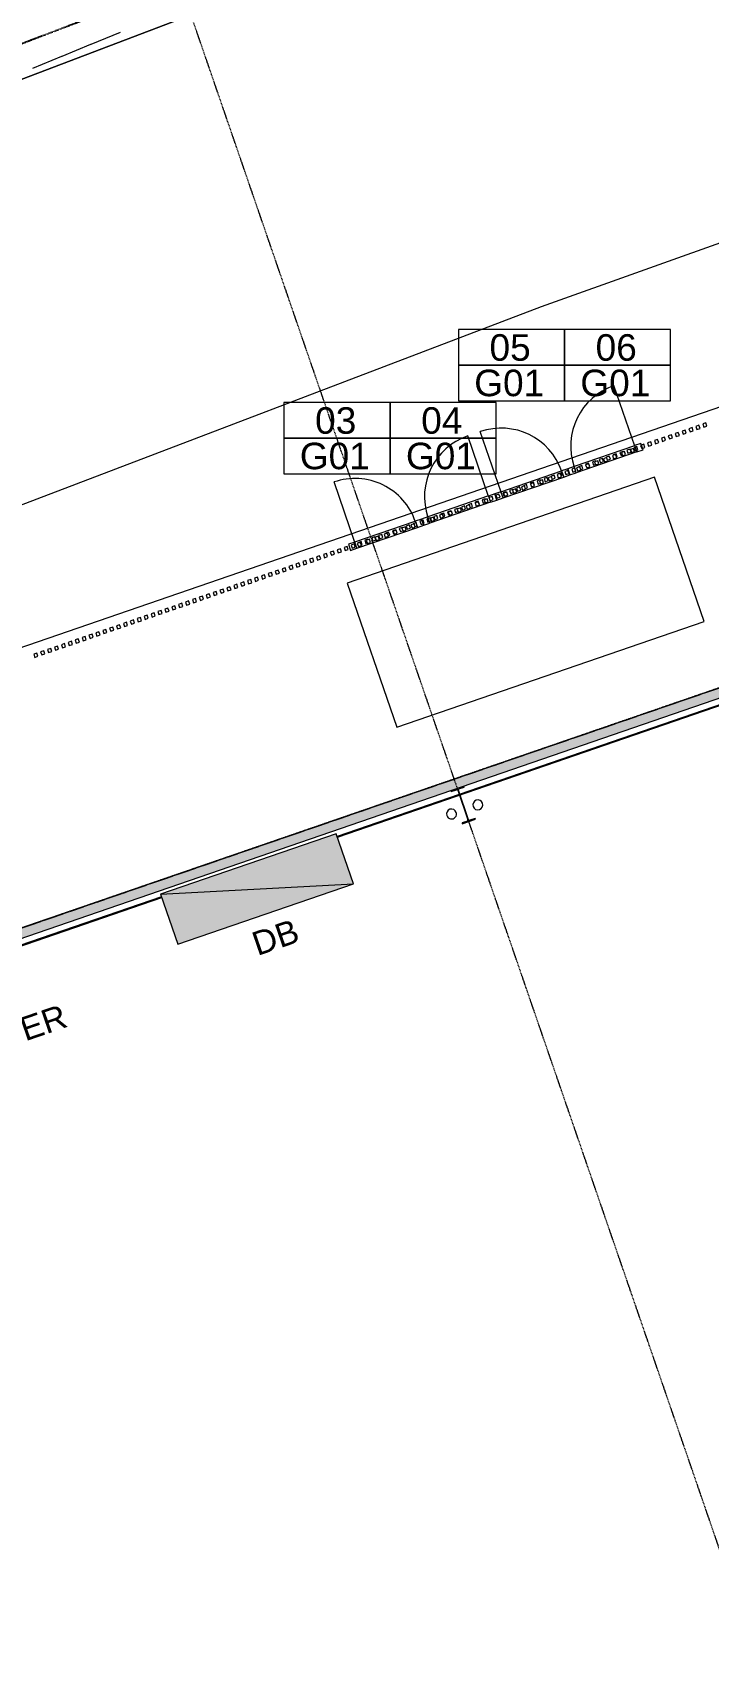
# Model space of a CAD drawing. Header units: millimetres. Extents: x -2612262 to -2065320, y 3717813 to 4283368.
# Drawn here: x -2426996 to -2416808, y 3995209 to 4019870 of the extents above; entities that cross this region are included whole.
import ezdxf

# ---------------------------------------------------------------- set-up
doc = ezdxf.new("R2010")
doc.units = ezdxf.units.MM
for name, pattern in [('Aligning Line', [3.2004, 1.6002, -1.6002]), ('BOUNDARY Tighter', [8, 4, -2, 0, -2]), ('Grid Line', [21, 12, -3, 3, -3]), ('Overhead', [4, 2.5, -1.5])]:
    doc.linetypes.add(name, pattern=pattern)
for name, color, linetype, lineweight in [('A-DETL', 90, 'Continuous', 18), ('A-DETL-GENF', 92, 'Continuous', 5), ('A-DOOR', 31, 'Continuous', 5), ('A-DOOR-IDEN', 31, 'Continuous', 5), ('A-FLOR', 192, 'Continuous', 5), ('A-FLOR-OVHD', 1, 'Overhead', 13), ('A-GENM', 13, 'Continuous', 5), ('A-GLAZ-CWMG', 51, 'Continuous', 5), ('A-WALL', 113, 'Continuous', 5), ('A-WALL-FNSH', 113, 'Continuous', 13), ('A-WALL-PATT', 111, 'Continuous', 13), ('C-TOPO', 7, 'Continuous', 5), ('C-TOPO-MINR', 7, 'Continuous', 5), ('G-ANNO-REFR', 1, 'Aligning Line', 5), ('G-ANNO-TEXT', 231, 'Continuous', 5), ('P-SANR-FIXT', 6, 'Continuous', 5), ('S-BEAM', 12, 'Continuous', 5), ('S-GRID', 1, 'Continuous', 5)]:
    doc.layers.add(name, color=color, linetype=linetype, lineweight=lineweight)
doc.styles.add('Arial_1', font='arial.ttf', dxfattribs={"height": 360})
doc.styles.add('Arial_3', font='arial.ttf', dxfattribs={"height": 400})
picture_1 = doc.add_image_def('image1.jpg', size_in_pixel=(6528, 5638))

# ---------------------------------------------------------------- blocks, each defined once
blk = doc.blocks.new('Rectangular Mullion - 50 x 50mm-V13-GA - Part A')
at = {"layer": 'A-GLAZ-CWMG'}
for p, q in [((-25, 25), (25, 25)), ((-25, -25), (-25, 25)), ((25, 25), (25, -25)), ((25, -25), (-25, -25))]:
    blk.add_line(p, q, dxfattribs=at)
blk = doc.blocks.new('Rectangular Mullion - 50 x 50mm-V14-GA - Part A')
at = {"layer": 'A-GLAZ-CWMG'}
for p, q in [((-25, 25), (25, 25)), ((-25, -25), (-25, 25)), ((25, 25), (25, -25)), ((25, -25), (-25, -25))]:
    blk.add_line(p, q, dxfattribs=at)
blk = doc.blocks.new('Rectangular Mullion - 50 x 50mm-V15-GA - Part A')
at = {"layer": 'A-GLAZ-CWMG'}
for p, q in [((12, 25), (25, 25)), ((25, 25), (25, -25)), ((-25, -25), (-25, -17)), ((25, -25), (-25, -25))]:
    blk.add_line(p, q, dxfattribs=at)
blk = doc.blocks.new('Rectangular Mullion - 50 x 50mm-V16-GA - Part A')
at = {"layer": 'A-GLAZ-CWMG'}
for p, q in [((-25, 25), (-5, 25)), ((-25, -25), (-25, 25)), ((25, -25), (-25, -25)), ((25, -17), (25, -25))]:
    blk.add_line(p, q, dxfattribs=at)
blk = doc.blocks.new('Rectangular Mullion - 50 x 50mm-V17-GA - Part A')
at = {"layer": 'A-GLAZ-CWMG'}
for p, q in [((1, 25), (25, 25)), ((25, 25), (25, -25)), ((-25, -25), (-25, -17)), ((25, -25), (-25, -25))]:
    blk.add_line(p, q, dxfattribs=at)
blk = doc.blocks.new('Rectangular Mullion - 50 x 50mm-V18-GA - Part A')
at = {"layer": 'A-GLAZ-CWMG'}
for p, q in [((-25, 25), (-17, 25)), ((-25, -25), (-25, 25)), ((25, -25), (-25, -25)), ((25, -17), (25, -25))]:
    blk.add_line(p, q, dxfattribs=at)
blk = doc.blocks.new('Rectangular Mullion - 50 x 50mm-V19-GA - Part A')
at = {"layer": 'A-GLAZ-CWMG'}
for p, q in [((-25, 25), (16, 25)), ((-25, -25), (-25, 25)), ((25, -25), (-25, -25)), ((25, -17), (25, -25))]:
    blk.add_line(p, q, dxfattribs=at)
blk = doc.blocks.new('Rectangular Mullion - 50 x 50mm-V20-GA - Part A')
at = {"layer": 'A-GLAZ-CWMG'}
for p, q in [((-11, 25), (25, 25)), ((25, 25), (25, -25)), ((-25, -25), (-25, -17)), ((25, -25), (-25, -25))]:
    blk.add_line(p, q, dxfattribs=at)
blk = doc.blocks.new('Rectangular Mullion - 50 x 50mm-V21-GA - Part A')
at = {"layer": 'A-GLAZ-CWMG'}
for p, q in [((-25, 25), (25, 25)), ((-25, -25), (-25, 25)), ((25, 25), (25, -25)), ((25, -25), (-25, -25))]:
    blk.add_line(p, q, dxfattribs=at)
blk = doc.blocks.new('Rectangular Mullion - 50 x 50mm-V22-GA - Part A')
at = {"layer": 'A-GLAZ-CWMG'}
for p, q in [((1, 25), (25, 25)), ((25, 25), (25, -25)), ((-25, -25), (-25, -17)), ((25, -25), (-25, -25))]:
    blk.add_line(p, q, dxfattribs=at)
blk = doc.blocks.new('Rectangular Mullion - 50 x 50mm-V23-GA - Part A')
at = {"layer": 'A-GLAZ-CWMG'}
for p, q in [((-25, 25), (-16, 25)), ((-25, -25), (-25, 25)), ((25, -25), (-25, -25)), ((25, -17), (25, -25))]:
    blk.add_line(p, q, dxfattribs=at)
blk = doc.blocks.new('Rectangular Mullion - 50 x 50mm-V24-GA - Part A')
at = {"layer": 'A-GLAZ-CWMG'}
for p, q in [((-25, 25), (17, 25)), ((-25, -25), (-25, 25)), ((25, -25), (-25, -25)), ((25, -17), (25, -25))]:
    blk.add_line(p, q, dxfattribs=at)
blk = doc.blocks.new('Rectangular Mullion - 50 x 50mm-V25-GA - Part A')
at = {"layer": 'A-GLAZ-CWMG'}
for p, q in [((-10, 25), (25, 25)), ((25, 25), (25, -25)), ((-25, -25), (-25, -17)), ((25, -25), (-25, -25))]:
    blk.add_line(p, q, dxfattribs=at)
blk = doc.blocks.new('Rectangular Mullion - 50 x 50mm-V26-GA - Part A')
at = {"layer": 'A-GLAZ-CWMG'}
for p, q in [((22, 25), (25, 25)), ((25, 25), (25, -25)), ((-25, -25), (-25, -17)), ((25, -25), (-25, -25))]:
    blk.add_line(p, q, dxfattribs=at)
blk = doc.blocks.new('Rectangular Mullion - 50 x 50mm-V27-GA - Part A')
at = {"layer": 'A-GLAZ-CWMG'}
for p, q in [((-25, 25), (5, 25)), ((-25, -25), (-25, 25)), ((25, -25), (-25, -25)), ((25, -17), (25, -25))]:
    blk.add_line(p, q, dxfattribs=at)
blk = doc.blocks.new('Rectangular Mullion - 50 x 50mm-V28-GA - Part A')
at = {"layer": 'A-GLAZ-CWMG'}
for p, q in [((-25, 25), (-15, 25)), ((-25, -25), (-25, 25)), ((25, -25), (-25, -25)), ((25, -17), (25, -25))]:
    blk.add_line(p, q, dxfattribs=at)
blk = doc.blocks.new('Rectangular Mullion - 50 x 50mm-V29-GA - Part A')
at = {"layer": 'A-GLAZ-CWMG'}
for p, q in [((-25, 25), (18, 25)), ((-25, -25), (-25, 25)), ((25, -25), (-25, -25)), ((25, -17), (25, -25))]:
    blk.add_line(p, q, dxfattribs=at)
blk = doc.blocks.new('Rectangular Mullion - 50 x 50mm-V30-GA - Part A')
at = {"layer": 'A-GLAZ-CWMG'}
for p, q in [((-10, 25), (25, 25)), ((25, 25), (25, -25)), ((-25, -25), (-25, -17)), ((25, -25), (-25, -25))]:
    blk.add_line(p, q, dxfattribs=at)
blk = doc.blocks.new('Rectangular Mullion - 50 x 50mm-V31-GA - Part A')
at = {"layer": 'A-GLAZ-CWMG'}
for p, q in [((25, 25), (25, -25)), ((-25, -25), (-25, -17)), ((25, -25), (-25, -25))]:
    blk.add_line(p, q, dxfattribs=at)
blk = doc.blocks.new('Rectangular Mullion - 50 x 50mm-V32-GA - Part A')
at = {"layer": 'A-GLAZ-CWMG'}
for p, q in [((-25, 25), (6, 25)), ((-25, -25), (-25, 25)), ((25, -25), (-25, -25)), ((25, -17), (25, -25))]:
    blk.add_line(p, q, dxfattribs=at)
blk = doc.blocks.new('Rectangular Mullion - 50 x 50mm-V33-GA - Part A')
at = {"layer": 'A-GLAZ-CWMG'}
for p, q in [((-21, 25), (25, 25)), ((25, 25), (25, -25)), ((-25, -25), (-25, -17)), ((25, -25), (-25, -25))]:
    blk.add_line(p, q, dxfattribs=at)
blk = doc.blocks.new('Rectangular Mullion - 50 x 50mm-V34-GA - Part A')
at = {"layer": 'A-GLAZ-CWMG'}
for p, q in [((11, 25), (25, 25)), ((25, 25), (25, -25)), ((-25, -25), (-25, -17)), ((25, -25), (-25, -25))]:
    blk.add_line(p, q, dxfattribs=at)
blk = doc.blocks.new('Rectangular Mullion - 50 x 50mm-V35-GA - Part A')
at = {"layer": 'A-GLAZ-CWMG'}
for p, q in [((-25, 25), (25, 25)), ((-25, -25), (-25, 25)), ((25, 25), (25, -25)), ((25, -25), (-25, -25))]:
    blk.add_line(p, q, dxfattribs=at)
blk = doc.blocks.new('Rectangular Mullion - 50 x 50mm-V36-GA - Part A')
at = {"layer": 'A-GLAZ-CWMG'}
for p, q in [((-9, 25), (25, 25)), ((25, 25), (25, -25)), ((-25, -25), (-25, -17)), ((25, -25), (-25, -25))]:
    blk.add_line(p, q, dxfattribs=at)
blk = doc.blocks.new('Mechanical - Condensers - Mechanical - Condensers-1249279-GA - Part A')
at = {"layer": 'A-GENM', "lineweight": 13}
for p, q in [((-2417617, 4013162), (-2422251, 4011566)), ((-2416869, 4010987), (-2417617, 4013162)), ((-2422251, 4011566), (-2421502, 4009392)), ((-2421502, 4009392), (-2416869, 4010987))]:
    blk.add_line(p, q, dxfattribs=at)
blk = doc.blocks.new('Downpipe - Straight - 01 - 150D-1616291-GA - Part A')
at = {"layer": 'P-SANR-FIXT'}
for start, end in [(0, 180), (360, 180), (180, 0), (180, 360)]:
    blk.add_arc((-40, 100), 75, start, end, dxfattribs=at)
blk = doc.blocks.new('Downpipe - Straight - 01 - 150D-1616292-GA - Part A')
at = {"layer": 'P-SANR-FIXT'}
for start, end in [(360, 180), (0, 180), (180, 360), (180, 0)]:
    blk.add_arc((-40, -100), 75, start, end, dxfattribs=at)
blk = doc.blocks.new('Downpipe - Straight - 01 - 150D-V107-GA - Part A')
at = {"layer": 'P-SANR-FIXT'}
for start, end in [(0, 180), (360, 180), (180, 0), (180, 360)]:
    blk.add_arc((-40, 100), 75, start, end, dxfattribs=at)
blk = doc.blocks.new('Downpipe - Straight - 01 - 150D-V108-GA - Part A')
at = {"layer": 'P-SANR-FIXT'}
for start, end in [(360, 180), (0, 180), (180, 360), (180, 0)]:
    blk.add_arc((-40, -100), 75, start, end, dxfattribs=at)
blk = doc.blocks.new('Structural Framing 3 - Structural Framing 1-1636859-GA - Part A')
at = {"layer": 'S-BEAM', "lineweight": 13}
for p, q in [((-2420491, 4008502), (-2420689, 4008434)), ((-2420689, 4008434), (-2420685, 4008421)), ((-2420685, 4008421), (-2420604, 4008449)), ((-2420586, 4008440), (-2420432, 4007992)), ((-2420423, 4007996), (-2420577, 4008443)), ((-2420568, 4008461), (-2420487, 4008489)), ((-2420487, 4008489), (-2420491, 4008502)), ((-2420440, 4007975), (-2420521, 4007947)), ((-2420521, 4007947), (-2420517, 4007934)), ((-2420517, 4007934), (-2420319, 4008002)), ((-2420324, 4008015), (-2420405, 4007987)), ((-2420319, 4008002), (-2420324, 4008015))]:
    blk.add_line(p, q, dxfattribs=at)
for centre, start, end in [((-2420599, 4008436), 19.0004, 109.0004), ((-2420564, 4008448), 109.0004, 199.0004), ((-2420445, 4007988), 289.0004, 19.0004), ((-2420409, 4008000), 199.0004, 289.0004)]:
    blk.add_arc(centre, 14, start, end, dxfattribs=at)
blk = doc.blocks.new('Rectangular Mullion - 50 x 50mm-V120-GA - Part A')
at = {"layer": 'A-GLAZ-CWMG'}
for p, q in [((-25, 25), (7, 25)), ((-25, -25), (-25, 25)), ((25, -25), (-25, -25)), ((25, -17), (25, -25))]:
    blk.add_line(p, q, dxfattribs=at)
blk = doc.blocks.new('Rectangular Mullion - 50 x 50mm-V121-GA - Part A')
at = {"layer": 'A-GLAZ-CWMG'}
for p, q in [((-21, 25), (25, 25)), ((25, 25), (25, -25)), ((-25, -25), (-25, -17)), ((25, -25), (-25, -25))]:
    blk.add_line(p, q, dxfattribs=at)
blk = doc.blocks.new('Rectangular Mullion - 50 x 50mm-V122-GA - Part A')
at = {"layer": 'A-GLAZ-CWMG'}
for p, q in [((12, 25), (25, 25)), ((25, 25), (25, -25)), ((-25, -25), (-25, -17)), ((25, -25), (-25, -25))]:
    blk.add_line(p, q, dxfattribs=at)
blk = doc.blocks.new('Rectangular Mullion - 50 x 50mm-V123-GA - Part A')
at = {"layer": 'A-GLAZ-CWMG'}
for p, q in [((-25, 25), (-5, 25)), ((-25, -25), (-25, 25)), ((25, -25), (-25, -25)), ((25, -17), (25, -25))]:
    blk.add_line(p, q, dxfattribs=at)
blk = doc.blocks.new('Rectangular Mullion - 50 x 50mm-V124-GA - Part A')
at = {"layer": 'A-GLAZ-CWMG'}
for p, q in [((-25, 25), (25, 25)), ((-25, -25), (-25, 25)), ((25, 25), (25, -25)), ((25, -25), (-25, -25))]:
    blk.add_line(p, q, dxfattribs=at)
blk = doc.blocks.new('Rectangular Mullion - 50 x 50mm-V125-GA - Part A')
at = {"layer": 'A-GLAZ-CWMG'}
for p, q in [((-25, 25), (25, 25)), ((-25, -25), (-25, 25)), ((25, 25), (25, -25)), ((25, -25), (-25, -25))]:
    blk.add_line(p, q, dxfattribs=at)
blk = doc.blocks.new('Curtain_Wall_Batten_Door - Louvre Single Door-1889503-GA - Part A')
at = {"layer": 'A-DOOR'}
for p, q in [((-403, 33), (-453, 33)), ((-453, 33), (-453, -17)), ((-403, -17), (-403, 33)), ((-260, 33), (-310, 33)), ((-310, 33), (-310, -17)), ((-260, -17), (-260, 33)), ((-118, 33), (-168, 33)), ((-168, 33), (-168, -17)), ((-118, -17), (-118, 33)), ((25, 33), (-25, 33)), ((-25, 33), (-25, -17)), ((25, -17), (25, 33)), ((168, 33), (118, 33)), ((118, 33), (118, -17)), ((168, -17), (168, 33)), ((310, 33), (260, 33)), ((260, 33), (260, -17)), ((310, -17), (310, 33)), ((453, 33), (403, 33)), ((403, 33), (403, -17)), ((453, -17), (453, 33)), ((-453, -17), (-403, -17)), ((-310, -17), (-260, -17)), ((-168, -17), (-118, -17)), ((-25, -17), (25, -17)), ((118, -17), (168, -17)), ((260, -17), (310, -17)), ((403, -17), (453, -17)), ((483, -42), (483, -1008))]:
    blk.add_line(p, q, dxfattribs=at)
blk.add_arc((483, -42), 966, 180, 270, dxfattribs=at)
blk = doc.blocks.new('Rectangular Mullion - 100 x 100mm-V218-GA - Part A')
at = {"layer": 'A-GLAZ-CWMG'}
for p, q in [((-2422140, 4012186), (-2421226, 4012500)), ((-2422107, 4012091), (-2421194, 4012406))]:
    blk.add_line(p, q, dxfattribs=at)
blk = doc.blocks.new('Rectangular Mullion - 100 x 100mm-1765060-GA - Part A')
at = {"layer": 'A-GLAZ-CWMG'}
for p, q in [((-100, 50), (0, 50)), ((-100, -50), (-100, 50)), ((0, 50), (0, -50)), ((0, -50), (-100, -50))]:
    blk.add_line(p, q, dxfattribs=at)
blk = doc.blocks.new('Rectangular Mullion - 100 x 100mm-1765061-GA - Part A')
at = {"layer": 'A-GLAZ-CWMG'}
for p, q in [((0, 50), (-100, 50)), ((-100, 50), (-100, -50)), ((0, -50), (0, 50)), ((-100, -50), (0, -50))]:
    blk.add_line(p, q, dxfattribs=at)
blk = doc.blocks.new('Curtain_Wall_Batten_Door - Louvre Single Door-2548306-GA - Part A')
at = {"layer": 'A-DOOR'}
for p, q in [((483, 42), (483, 1008)), ((-403, 17), (-453, 17)), ((-453, 17), (-453, -33)), ((-403, -33), (-403, 17)), ((-260, 17), (-310, 17)), ((-310, 17), (-310, -33)), ((-260, -33), (-260, 17)), ((-118, 17), (-168, 17)), ((-168, 17), (-168, -33)), ((-118, -33), (-118, 17)), ((25, 17), (-25, 17)), ((-25, 17), (-25, -33)), ((25, -33), (25, 17)), ((168, 17), (118, 17)), ((118, 17), (118, -33)), ((168, -33), (168, 17)), ((310, 17), (260, 17)), ((260, 17), (260, -33)), ((310, -33), (310, 17)), ((453, 17), (403, 17)), ((403, 17), (403, -33)), ((453, -33), (453, 17)), ((-453, -33), (-403, -33)), ((-310, -33), (-260, -33)), ((-168, -33), (-118, -33)), ((-25, -33), (25, -33)), ((118, -33), (168, -33)), ((260, -33), (310, -33)), ((403, -33), (453, -33))]:
    blk.add_line(p, q, dxfattribs=at)
blk.add_arc((483, 42), 966, 90, 180, dxfattribs=at)
blk = doc.blocks.new('Rectangular Mullion - 100 x 100mm-V219-GA - Part A')
at = {"layer": 'A-GLAZ-CWMG'}
for p, q in [((-2420124, 4012880), (-2421037, 4012565)), ((-2420091, 4012785), (-2421005, 4012471))]:
    blk.add_line(p, q, dxfattribs=at)
blk = doc.blocks.new('Rectangular Mullion - 100 x 100mm-1677029-GA - Part A')
at = {"layer": 'A-GLAZ-CWMG'}
for p, q in [((-100, 50), (0, 50)), ((-100, -50), (-100, 50)), ((0, 50), (0, -50)), ((0, -50), (-100, -50))]:
    blk.add_line(p, q, dxfattribs=at)
blk = doc.blocks.new('Rectangular Mullion - 100 x 100mm-1677030-GA - Part A')
at = {"layer": 'A-GLAZ-CWMG'}
for p, q in [((0, 50), (-100, 50)), ((-100, 50), (-100, -50)), ((0, -50), (0, 50)), ((-100, -50), (0, -50))]:
    blk.add_line(p, q, dxfattribs=at)
blk = doc.blocks.new('Rectangular Mullion - 100 x 100mm-V220-GA - Part A')
at = {"layer": 'A-GLAZ-CWMG'}
for p, q in [((-2417918, 4013639), (-2418832, 4013325)), ((-2417886, 4013545), (-2418799, 4013230))]:
    blk.add_line(p, q, dxfattribs=at)
blk = doc.blocks.new('Rectangular Mullion - 100 x 100mm-V221-GA - Part A')
at = {"layer": 'A-GLAZ-CWMG'}
for p, q in [((-2419935, 4012945), (-2419021, 4013260)), ((-2419902, 4012850), (-2418988, 4013165))]:
    blk.add_line(p, q, dxfattribs=at)
blk = doc.blocks.new('AA_DOOR_MARK _ TYPE MARK_HA2 - Mark _ Type Mark-1751130-GA - Part A')
at = {"layer": 'A-DOOR-IDEN'}
for p, q in [((4, 2.7), (-4, 2.7)), ((-4, 2.7), (-4, 0)), ((4, 0), (4, 2.7)), ((4, 0), (-4, 0)), ((4, -2.7), (4, 0)), ((-4, 0), (4, 0)), ((-4, 0), (-4, -2.7)), ((-4, -2.7), (4, -2.7))]:
    blk.add_line(p, q, dxfattribs=at)

msp = doc.modelspace()

# ---------------------------------------------------------------- hatches: boundary and pattern name
at = {"layer": 'A-DETL-GENF'}
for points in [[(-2425066.2, 4006873.4), (-2422158.3, 4007028.6), (-2422418.7, 4007785.1), (-2424949.3, 4006913.7)], [(-2424805.7, 4006117), (-2422158.3, 4007028.6), (-2425066.2, 4006873.4), (-2424949.3, 4006533.9)]]:
    msp.add_hatch(color=7, dxfattribs=at).paths.add_polyline_path(points)
at = {"layer": 'A-WALL-PATT', "lineweight": 5}
h = msp.add_hatch(dxfattribs=at)
h.set_pattern_fill('FP_2', color=256, style=0, pattern_type=2)
h.set_pattern_definition([(50, (0, 0), (1457.47236, -127.5124), [152.4, -1676.4]), (355, (0, 0), (-281.9423, 1528.4541), [121.92, -1341.12]), (100.451, (121.5, -10.6), (1175.54118, 1400.9327), [129.52, -1424.721]), (46.184, (0, 406.4), (2168.6325, -336.3419), [228.6, -2514.6]), (96.636, (180.7, 378.4), (1899.2207, 1979.4208), [194.28, -2137.081]), (351.184, (0, 406.4), (1899.2401, 1979.4025), [182.88, -2011.68]), (21, (203.2, 304.8), (1212.9148, -818.1215), [152.4, -1676.4]), (326, (203.2, 304.8), (494.41695, 1473.50445), [121.92, -1341.12]), (71.451, (304.3, 236.6), (1707.33713, 655.36968), [129.52, -1424.721]), (37.5, (0, 0), (24.709387, 676.44024), [67.056, -1257.808, 67.056, -1294.384, -1346.2]), (37.5, (0, 0), (24.709387, 676.44024), [-2686.304, 67.056, -1279.144]), (7.5, (0, 0), (534.55775, 801.44425), [67.056, -709.168, 67.056, -1227.328, -513.08]), (7.5, (0, 0), (534.55775, 801.44425), [-2070.608, 67.056, -446.024]), (327.5, (-453.14, 0), (1084.727506, -45.831226), [67.056, -440.944, 67.056, -1517.904, -2103.12]), (327.5, (-453.14, 0), (1084.727506, -45.831226), [-2092.96, 67.056, -2036.064]), (317.5, (-656.3, 0), (1185.03465, 203.41354), [67.056, -593.344, 67.056, -985.52, -1493.52]), (317.5, (-656.3, 0), (1185.03465, 203.41354), [-1712.976, 67.056, -1426.464])])
h.paths.add_polyline_path([(-2442689, 4000858.2), (-2434655.7, 4003624.3), (-2434704.5, 4003766.1), (-2442737.8, 4001000)])
h.paths.add_polyline_path([(-2432891.3, 4004231.8), (-2412827.5, 4011140.5), (-2412876.3, 4011282.4), (-2432939.9, 4004373), (-2432897.8, 4004250.6)])
h.paths.add_polyline_path([(-2411063.2, 4011748.1), (-2372629.8, 4024982), (-2372678.7, 4025123.9), (-2406762.5, 4013387.6), (-2406756.5, 4013370.3), (-2408332.2, 4012827.7), (-2408338.2, 4012845), (-2411111.8, 4011889.2), (-2411069.6, 4011766.8)])
h.paths.add_polyline_path([(-2370865.5, 4025589.6), (-2356461.5, 4030549.4), (-2356510.3, 4030691.2), (-2370914.1, 4025730.7), (-2370871.9, 4025608.3)])
h.paths.add_polyline_path([(-2354697.2, 4031156.9), (-2353799.9, 4031465.9), (-2353848.7, 4031607.7), (-2354745.8, 4031298), (-2354703.6, 4031175.6)])
h = msp.add_hatch(dxfattribs=at)
h.set_pattern_fill('FP_1', color=256, style=0, pattern_type=2)
h.set_pattern_definition([(0, (0, 0), (812.8, 203.2), [67.056, -542.544, 67.056, -542.544, -3251.2]), (0, (0, 0), (812.8, 203.2), [-1219.2, 67.056, -1152.144, 67.056, -542.544, -1422.4]), (0, (0, 0), (812.8, 203.2), [-3048, 67.056, -339.344, 67.056, -948.944]), (120, (304.8, 101.6), (-582.376362, 602.305448), [67.056, -542.544, 67.056, -542.544, -3251.2]), (120, (304.8, 101.6), (-582.376362, 602.305448), [-1219.2, 67.056, -1152.144, 67.056, -542.544, -1422.4]), (120, (304.8, 101.6), (-582.376362, 602.305448), [-3048, 67.056, -339.344, 67.056, -948.944]), (240, (406.4, 508), (-230.423638, -805.505448), [67.056, -542.544, 67.056, -542.544, -3251.2]), (240, (406.4, 508), (-230.423638, -805.505448), [-1219.2, 67.056, -1152.144, 67.056, -542.544, -1422.4]), (240, (406.4, 508), (-230.423638, -805.505448), [-3048, 67.056, -339.344, 67.056, -948.944])])
h.paths.add_polyline_path([(-2442655.1, 4000759.8), (-2437658.7, 4002480.3), (-2437662.6, 4002491.6), (-2442659.1, 4000771.2)])
h.paths.add_polyline_path([(-2435014.1, 4003390.9), (-2434622.1, 4003526.7), (-2434625.7, 4003537.3), (-2435017.9, 4003401.7)])
h.paths.add_polyline_path([(-2432857.5, 4004133.5), (-2425048.6, 4006822.4), (-2425052.5, 4006833.7), (-2432860.8, 4004143.2), (-2432858.3, 4004135.8)])
h.paths.add_polyline_path([(-2422401.1, 4007734), (-2412793.9, 4011042.9), (-2412797.5, 4011053.6), (-2422405, 4007745.3), (-2422403.2, 4007739.9)])
h.paths.add_polyline_path([(-2411029.3, 4011649.7), (-2399349.8, 4015671.4), (-2399353.7, 4015682.7), (-2411032.6, 4011659.4), (-2411030.1, 4011652)])
h.paths.add_polyline_path([(-2396702.4, 4016583), (-2372596.2, 4024884.4), (-2372599.9, 4024895), (-2396706.3, 4016594.3), (-2396703.8, 4016587.2)])
h.paths.add_polyline_path([(-2370831.6, 4025491.2), (-2356427.9, 4030451.7), (-2356431.5, 4030462.4), (-2370835, 4025500.9), (-2370832.4, 4025493.5)])
h.paths.add_polyline_path([(-2354663.3, 4031058.5), (-2353995.8, 4031288.7), (-2353998.7, 4031300.1), (-2354666.6, 4031068.2), (-2354664.1, 4031060.9)])

# ---------------------------------------------------------------- linework, layer by layer
at = {"layer": 'A-DETL', "linetype": 'BOUNDARY Tighter', "lineweight": 25}
msp.add_line((-2421584.7, 4021829.3), (-2439332, 4015056.7), dxfattribs=at)
at = {"layer": 'A-DETL', "lineweight": 5}
for p, q in [((-2422418.7, 4007785.1), (-2425066.2, 4006873.4)), ((-2422158.3, 4007028.6), (-2422418.7, 4007785.1)), ((-2425066.2, 4006873.4), (-2422158.3, 4007028.6)), ((-2424805.7, 4006117), (-2422158.3, 4007028.6)), ((-2425066.2, 4006873.4), (-2424805.7, 4006117))]:
    msp.add_line(p, q, dxfattribs=at)
at = {"layer": 'A-FLOR'}
for p, q in [((-2439132.9, 4014597.5), (-2421411.2, 4021360.3)), ((-2409868.8, 4019120.5), (-2419330, 4015732.5)), ((-2419330, 4015732.5), (-2436744.4, 4009086.9)), ((-2416445.3, 4014284), (-2448810.3, 4003139.5))]:
    msp.add_line(p, q, dxfattribs=at)
at = {"layer": 'A-FLOR-OVHD'}
msp.add_line((-2458270.6, 3995651.5), (-2354074.7, 4031529.9), dxfattribs=at)
msp.add_line((-2458270.6, 3995651.5), (-2354074.7, 4031529.9), dxfattribs=at)
at = {"layer": 'A-WALL', "color": 250, "lineweight": 13}
for p, q in [((-2412876.3, 4011282.4), (-2432940.2, 4004373.7)), ((-2412827.5, 4011140.5), (-2432891.3, 4004231.8))]:
    msp.add_line(p, q, dxfattribs=at)
at = {"layer": 'A-WALL'}
for p, q in [((-2412797.5, 4011053.6), (-2422405, 4007745.3)), ((-2425052.5, 4006833.7), (-2432861.4, 4004144.9))]:
    msp.add_line(p, q, dxfattribs=at)
at = {"layer": 'A-WALL-FNSH', "color": 7, "lineweight": 5}
for p, q in [((-2422401.1, 4007734), (-2412793.6, 4011042.2)), ((-2432857.5, 4004133.5), (-2425048.6, 4006822.4))]:
    msp.add_line(p, q, dxfattribs=at)
at = {"layer": 'C-TOPO'}
msp.add_line((-2421411.2, 4021360.3), (-2439132.9, 4014597.5), dxfattribs=at)
at = {"layer": 'C-TOPO-MINR', "color": 254}
for p, q in [((-2426112, 4019698.2), (-2425672.2, 4019879.9)), ((-2426995.1, 4019333.2), (-2426556.8, 4019514.3)), ((-2426553.9, 4019515.6), (-2426116.9, 4019696.2))]:
    msp.add_line(p, q, dxfattribs=at)
at = {"layer": 'S-GRID', "linetype": 'Grid Line'}
for p, q in [((-2339544.7, 4036533), (-2476719.9, 3989298.8)), ((-2404982.3, 3963140), (-2426554.5, 4025788.8))]:
    msp.add_line(p, q, dxfattribs=at)

# ---------------------------------------------------------------- block references
at = {"layer": 'A-DOOR'}
for name, p, rotation in [('Curtain_Wall_Batten_Door - Louvre Single Door-2548306-GA - Part A', (-2418358.7, 4013434.7), 19.00040712021258), ('Curtain_Wall_Batten_Door - Louvre Single Door-1889503-GA - Part A', (-2419461.4, 4013055), 199.0004071202172), ('Curtain_Wall_Batten_Door - Louvre Single Door-2548306-GA - Part A', (-2420564.2, 4012675.3), 19.00040712023325), ('Curtain_Wall_Batten_Door - Louvre Single Door-1889503-GA - Part A', (-2421666.9, 4012295.6), 199.0004071202379)]:
    msp.add_blockref(name, p, dxfattribs=dict(at, rotation=rotation))
at = {"layer": 'A-DOOR-IDEN', "xscale": 199.9999999999999, "yscale": 199.9999999999999, "zscale": 199.9999999999999}
for p in [(-2419776.1, 4014854.1), (-2418176.1, 4014854.1), (-2422406.2, 4013752.3), (-2420806.2, 4013752.3)]:
    msp.add_blockref('AA_DOOR_MARK _ TYPE MARK_HA2 - Mark _ Type Mark-1751130-GA - Part A', p, dxfattribs=at)
at = {"layer": 'A-GENM'}
msp.add_blockref('Mechanical - Condensers - Mechanical - Condensers-1249279-GA - Part A', (0, 0), dxfattribs=at)
at = {"layer": 'A-GLAZ-CWMG', "extrusion": (0, 0, -1)}
for name, p, rotation in [('Rectangular Mullion - 50 x 50mm-V13-GA - Part A', (2417379.5, 4013771.9), 160.9995928798067), ('Rectangular Mullion - 50 x 50mm-V13-GA - Part A', (2417275.5, 4013807.7), 160.9995928798067), ('Rectangular Mullion - 50 x 50mm-V13-GA - Part A', (2417171.5, 4013843.5), 160.9995928798067), ('Rectangular Mullion - 50 x 50mm-V13-GA - Part A', (2417067.5, 4013879.3), 160.9995928798067), ('Rectangular Mullion - 50 x 50mm-V13-GA - Part A', (2416963.5, 4013915.1), 160.9995928798067), ('Rectangular Mullion - 50 x 50mm-V13-GA - Part A', (2416859.5, 4013950.9), 160.9995928798067), ('Rectangular Mullion - 50 x 50mm-V123-GA - Part A', (2418107.6, 4013521.2), 160.9995928798067), ('Rectangular Mullion - 50 x 50mm-V13-GA - Part A', (2418003.6, 4013557), 160.9995928798067), ('Rectangular Mullion - 50 x 50mm-V124-GA - Part A', (2417899.6, 4013592.8), 160.9995928798067), ('Rectangular Mullion - 100 x 100mm-1677029-GA - Part A', (2417807.3, 4013624.6), 160.9995928797874), ('Rectangular Mullion - 50 x 50mm-V125-GA - Part A', (2417795.6, 4013628.6), 160.9995928798067), ('Rectangular Mullion - 50 x 50mm-V13-GA - Part A', (2417691.6, 4013664.4), 160.9995928798067), ('Rectangular Mullion - 50 x 50mm-V13-GA - Part A', (2417587.6, 4013700.2), 160.9995928798067), ('Rectangular Mullion - 50 x 50mm-V13-GA - Part A', (2417483.5, 4013736.1), 160.9995928798067), ('Rectangular Mullion - 50 x 50mm-V36-GA - Part A', (2418731.6, 4013306.3), 160.9995928798067), ('Rectangular Mullion - 50 x 50mm-V31-GA - Part A', (2418627.6, 4013342.1), 160.9995928798067), ('Rectangular Mullion - 50 x 50mm-V120-GA - Part A', (2418523.6, 4013377.9), 160.9995928798067), ('Rectangular Mullion - 50 x 50mm-V13-GA - Part A', (2418419.6, 4013413.7), 160.9995928798067), ('Rectangular Mullion - 50 x 50mm-V121-GA - Part A', (2418315.6, 4013449.6), 160.9995928798067), ('Rectangular Mullion - 50 x 50mm-V122-GA - Part A', (2418211.6, 4013485.4), 160.9995928798067), ('Rectangular Mullion - 50 x 50mm-V31-GA - Part A', (2419459.7, 4013055.6), 160.9995928798067), ('Rectangular Mullion - 50 x 50mm-V32-GA - Part A', (2419355.7, 4013091.4), 160.9995928798067), ('Rectangular Mullion - 50 x 50mm-V13-GA - Part A', (2419251.7, 4013127.2), 160.9995928798067), ('Rectangular Mullion - 50 x 50mm-V33-GA - Part A', (2419147.7, 4013163), 160.9995928798067), ('Rectangular Mullion - 50 x 50mm-V34-GA - Part A', (2419043.6, 4013198.9), 160.9995928798067), ('Rectangular Mullion - 50 x 50mm-V14-GA - Part A', (2418939.6, 4013234.7), 160.9995928798067), ('Rectangular Mullion - 50 x 50mm-V35-GA - Part A', (2418835.6, 4013270.5), 160.9995928798067), ('Rectangular Mullion - 50 x 50mm-V27-GA - Part A', (2420187.7, 4012804.9), 160.9995928798067), ('Rectangular Mullion - 100 x 100mm-1677029-GA - Part A', (2420012.8, 4012865.1), 160.9995928797667), ('Rectangular Mullion - 50 x 50mm-V14-GA - Part A', (2420083.7, 4012840.7), 160.9995928798067), ('Rectangular Mullion - 100 x 100mm-1765060-GA - Part A', (2420012.8, 4012865.1), 340.9995928797828), ('Rectangular Mullion - 50 x 50mm-V14-GA - Part A', (2419979.7, 4012876.5), 160.9995928798067), ('Rectangular Mullion - 50 x 50mm-V28-GA - Part A', (2419875.7, 4012912.4), 160.9995928798067), ('Rectangular Mullion - 50 x 50mm-V29-GA - Part A', (2419771.7, 4012948.2), 160.9995928798067), ('Rectangular Mullion - 50 x 50mm-V13-GA - Part A', (2419667.7, 4012984), 160.9995928798067), ('Rectangular Mullion - 50 x 50mm-V30-GA - Part A', (2419563.7, 4013019.8), 160.9995928798067), ('Rectangular Mullion - 50 x 50mm-V13-GA - Part A', (2420915.8, 4012554.2), 160.9995928798067), ('Rectangular Mullion - 50 x 50mm-V22-GA - Part A', (2420811.8, 4012590), 160.9995928798067), ('Rectangular Mullion - 50 x 50mm-V23-GA - Part A', (2420707.8, 4012625.8), 160.9995928798067), ('Rectangular Mullion - 50 x 50mm-V24-GA - Part A', (2420603.7, 4012661.7), 160.9995928798067), ('Rectangular Mullion - 50 x 50mm-V13-GA - Part A', (2420499.7, 4012697.5), 160.9995928798067), ('Rectangular Mullion - 50 x 50mm-V25-GA - Part A', (2420395.7, 4012733.3), 160.9995928798067), ('Rectangular Mullion - 50 x 50mm-V26-GA - Part A', (2420291.7, 4012769.1), 160.9995928798067), ('Rectangular Mullion - 50 x 50mm-V17-GA - Part A', (2421643.8, 4012303.5), 160.9995928798067), ('Rectangular Mullion - 50 x 50mm-V18-GA - Part A', (2421539.8, 4012339.3), 160.9995928798067), ('Rectangular Mullion - 50 x 50mm-V19-GA - Part A', (2421435.8, 4012375.2), 160.9995928798067), ('Rectangular Mullion - 50 x 50mm-V13-GA - Part A', (2421331.8, 4012411), 160.9995928798067), ('Rectangular Mullion - 50 x 50mm-V20-GA - Part A', (2421227.8, 4012446.8), 160.9995928798067), ('Rectangular Mullion - 50 x 50mm-V14-GA - Part A', (2421123.8, 4012482.6), 160.9995928798067), ('Rectangular Mullion - 50 x 50mm-V21-GA - Part A', (2421019.8, 4012518.4), 160.9995928798067), ('Rectangular Mullion - 50 x 50mm-V13-GA - Part A', (2422371.9, 4012052.8), 160.9995928798067), ('Rectangular Mullion - 50 x 50mm-V13-GA - Part A', (2422267.9, 4012088.7), 160.9995928798067), ('Rectangular Mullion - 100 x 100mm-1765060-GA - Part A', (2422218.3, 4012105.7), 340.9995928797622), ('Rectangular Mullion - 50 x 50mm-V14-GA - Part A', (2422163.8, 4012124.5), 160.9995928798067), ('Rectangular Mullion - 50 x 50mm-V15-GA - Part A', (2422059.8, 4012160.3), 160.9995928798067), ('Rectangular Mullion - 50 x 50mm-V16-GA - Part A', (2421955.8, 4012196.1), 160.9995928798067), ('Rectangular Mullion - 50 x 50mm-V13-GA - Part A', (2421851.8, 4012231.9), 160.9995928798067), ('Rectangular Mullion - 50 x 50mm-V13-GA - Part A', (2421747.8, 4012267.7), 160.9995928798067), ('Rectangular Mullion - 50 x 50mm-V13-GA - Part A', (2423099.9, 4011802.1), 160.9995928798067), ('Rectangular Mullion - 50 x 50mm-V13-GA - Part A', (2422995.9, 4011838), 160.9995928798067), ('Rectangular Mullion - 50 x 50mm-V13-GA - Part A', (2422891.9, 4011873.8), 160.9995928798067), ('Rectangular Mullion - 50 x 50mm-V13-GA - Part A', (2422787.9, 4011909.6), 160.9995928798067), ('Rectangular Mullion - 50 x 50mm-V13-GA - Part A', (2422683.9, 4011945.4), 160.9995928798067), ('Rectangular Mullion - 50 x 50mm-V13-GA - Part A', (2422579.9, 4011981.2), 160.9995928798067), ('Rectangular Mullion - 50 x 50mm-V13-GA - Part A', (2422475.9, 4012017), 160.9995928798067), ('Rectangular Mullion - 50 x 50mm-V13-GA - Part A', (2423828, 4011551.5), 160.9995928798067), ('Rectangular Mullion - 50 x 50mm-V13-GA - Part A', (2423724, 4011587.3), 160.9995928798067), ('Rectangular Mullion - 50 x 50mm-V13-GA - Part A', (2423619.9, 4011623.1), 160.9995928798067), ('Rectangular Mullion - 50 x 50mm-V13-GA - Part A', (2423515.9, 4011658.9), 160.9995928798067), ('Rectangular Mullion - 50 x 50mm-V13-GA - Part A', (2423411.9, 4011694.7), 160.9995928798067), ('Rectangular Mullion - 50 x 50mm-V13-GA - Part A', (2423307.9, 4011730.5), 160.9995928798067), ('Rectangular Mullion - 50 x 50mm-V13-GA - Part A', (2423203.9, 4011766.3), 160.9995928798067), ('Rectangular Mullion - 50 x 50mm-V13-GA - Part A', (2424556, 4011300.8), 160.9995928798067), ('Rectangular Mullion - 50 x 50mm-V13-GA - Part A', (2424452, 4011336.6), 160.9995928798067), ('Rectangular Mullion - 50 x 50mm-V13-GA - Part A', (2424348, 4011372.4), 160.9995928798067), ('Rectangular Mullion - 50 x 50mm-V13-GA - Part A', (2424244, 4011408.2), 160.9995928798067), ('Rectangular Mullion - 50 x 50mm-V13-GA - Part A', (2424140, 4011444), 160.9995928798067), ('Rectangular Mullion - 50 x 50mm-V13-GA - Part A', (2424036, 4011479.8), 160.9995928798067), ('Rectangular Mullion - 50 x 50mm-V13-GA - Part A', (2423932, 4011515.6), 160.9995928798067), ('Rectangular Mullion - 50 x 50mm-V13-GA - Part A', (2425180, 4011085.9), 160.9995928798067), ('Rectangular Mullion - 50 x 50mm-V13-GA - Part A', (2425076, 4011121.7), 160.9995928798067), ('Rectangular Mullion - 50 x 50mm-V13-GA - Part A', (2424972, 4011157.5), 160.9995928798067), ('Rectangular Mullion - 50 x 50mm-V13-GA - Part A', (2424868, 4011193.3), 160.9995928798067), ('Rectangular Mullion - 50 x 50mm-V13-GA - Part A', (2424764, 4011229.1), 160.9995928798067), ('Rectangular Mullion - 50 x 50mm-V13-GA - Part A', (2424660, 4011264.9), 160.9995928798067), ('Rectangular Mullion - 50 x 50mm-V13-GA - Part A', (2425908.1, 4010835.2), 160.9995928798067), ('Rectangular Mullion - 50 x 50mm-V13-GA - Part A', (2425804.1, 4010871), 160.9995928798067), ('Rectangular Mullion - 50 x 50mm-V13-GA - Part A', (2425700.1, 4010906.8), 160.9995928798067), ('Rectangular Mullion - 50 x 50mm-V13-GA - Part A', (2425596.1, 4010942.6), 160.9995928798067), ('Rectangular Mullion - 50 x 50mm-V13-GA - Part A', (2425492.1, 4010978.4), 160.9995928798067), ('Rectangular Mullion - 50 x 50mm-V13-GA - Part A', (2425388.1, 4011014.3), 160.9995928798067), ('Rectangular Mullion - 50 x 50mm-V13-GA - Part A', (2425284.1, 4011050.1), 160.9995928798067), ('Rectangular Mullion - 50 x 50mm-V13-GA - Part A', (2426636.1, 4010584.5), 160.9995928798067), ('Rectangular Mullion - 50 x 50mm-V13-GA - Part A', (2426532.1, 4010620.3), 160.9995928798067), ('Rectangular Mullion - 50 x 50mm-V13-GA - Part A', (2426428.1, 4010656.1), 160.9995928798067), ('Rectangular Mullion - 50 x 50mm-V13-GA - Part A', (2426324.1, 4010691.9), 160.9995928798067), ('Rectangular Mullion - 50 x 50mm-V13-GA - Part A', (2426220.1, 4010727.7), 160.9995928798067), ('Rectangular Mullion - 50 x 50mm-V13-GA - Part A', (2426116.1, 4010763.6), 160.9995928798067), ('Rectangular Mullion - 50 x 50mm-V13-GA - Part A', (2426012.1, 4010799.4), 160.9995928798067), ('Rectangular Mullion - 50 x 50mm-V13-GA - Part A', (2426948.2, 4010477.1), 160.9995928798067), ('Rectangular Mullion - 50 x 50mm-V13-GA - Part A', (2426844.2, 4010512.9), 160.9995928798067), ('Rectangular Mullion - 50 x 50mm-V13-GA - Part A', (2426740.1, 4010548.7), 160.9995928798067)]:
    msp.add_blockref(name, p, dxfattribs=dict(at, rotation=rotation))
at = {"layer": 'A-GLAZ-CWMG'}
for name in ['Rectangular Mullion - 100 x 100mm-V220-GA - Part A', 'Rectangular Mullion - 100 x 100mm-V221-GA - Part A', 'Rectangular Mullion - 100 x 100mm-V219-GA - Part A', 'Rectangular Mullion - 100 x 100mm-V218-GA - Part A']:
    msp.add_blockref(name, (0, 0), dxfattribs=at)
for name, p, rotation in [('Rectangular Mullion - 100 x 100mm-1677030-GA - Part A', (-2418910.1, 4013244.9), 199.0004071202125), ('Rectangular Mullion - 100 x 100mm-1765061-GA - Part A', (-2418910.1, 4013244.9), 19.00040712021717), ('Rectangular Mullion - 100 x 100mm-1677030-GA - Part A', (-2421115.5, 4012485.4), 199.0004071202332), ('Rectangular Mullion - 100 x 100mm-1765061-GA - Part A', (-2421115.5, 4012485.4), 19.00040712023784)]:
    msp.add_blockref(name, p, dxfattribs=dict(at, rotation=rotation))
at = {"layer": 'P-SANR-FIXT'}
for name, p, rotation in [('Downpipe - Straight - 01 - 150D-1616292-GA - Part A', (-2420684.7, 4007974.9), 199.0004071202827), ('Downpipe - Straight - 01 - 150D-V108-GA - Part A', (-2420684.7, 4007974.9), 199.0004071202827), ('Downpipe - Straight - 01 - 150D-1616291-GA - Part A', (-2420212.4, 4008137.6), 19.00040712024361), ('Downpipe - Straight - 01 - 150D-V107-GA - Part A', (-2420212.4, 4008137.6), 19.00040712024361)]:
    msp.add_blockref(name, p, dxfattribs=dict(at, rotation=rotation))
at = {"layer": 'S-BEAM'}
msp.add_blockref('Structural Framing 3 - Structural Framing 1-1636859-GA - Part A', (0, 0), dxfattribs=at)

# ---------------------------------------------------------------- texts
at = {"layer": 'A-DOOR-IDEN', "char_height": 400, "attachment_point": 1, "style": 'Arial_3'}
for s, insert, width in [('05', (-2420106.9, 4015320.9), 769.62), ('06', (-2418506.9, 4015320.9), 769.62), ('G01', (-2420337.6, 4014785.6), 1298.734), ('G01', (-2418737.6, 4014785.6), 1298.734), ('03', (-2422737, 4014219.1), 769.62), ('04', (-2421137, 4014219.1), 769.62), ('G01', (-2422967.7, 4013683.8), 1298.734), ('G01', (-2421367.7, 4013683.8), 1298.734)]:
    msp.add_mtext(s, dxfattribs=dict(at, insert=insert, width=width))
at = {"layer": 'G-ANNO-TEXT', "color": 7, "char_height": 360, "attachment_point": 1, "rotation": 19.00041, "style": 'Arial_1'}
for s, insert, width in [('DB', (-2423724, 4006279), 833.755), ('INVERTER', (-2428967.1, 4004391.5), 3014.345)]:
    msp.add_mtext(s, dxfattribs=dict(at, insert=insert, width=width))

# ---------------------------------------------------------------- pictures from other files: only their frames are drawn
at = {"layer": 'G-ANNO-REFR'}
image = msp.add_image(picture_1, insert=(-2382054.9, 4283368.1), size_in_units=(433000, 373966.6), rotation=-122.11743, dxfattribs=at)
image.dxf.flags = 15

doc.saveas('drawing.dxf')
